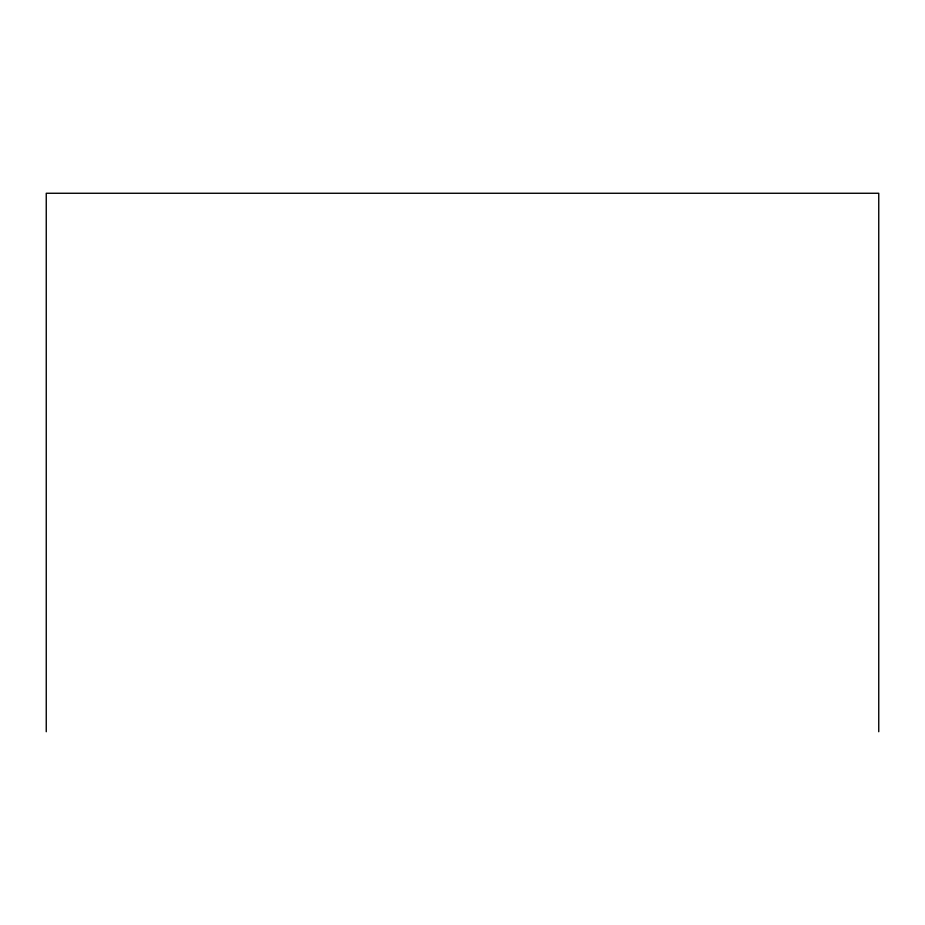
<?xml version="1.0" encoding="UTF-8"?>
<svg xmlns="http://www.w3.org/2000/svg" width="925" height="925" viewBox="0 0 925 925"><rect width="100%" height="100%" fill="white"/><g stroke="black" fill="none" stroke-linecap="round" stroke-linejoin="round"><path stroke-width="1.39" d="M878.75 731.733L878.75 193.267L46.25 193.267L46.25 731.733"/></g></svg>
